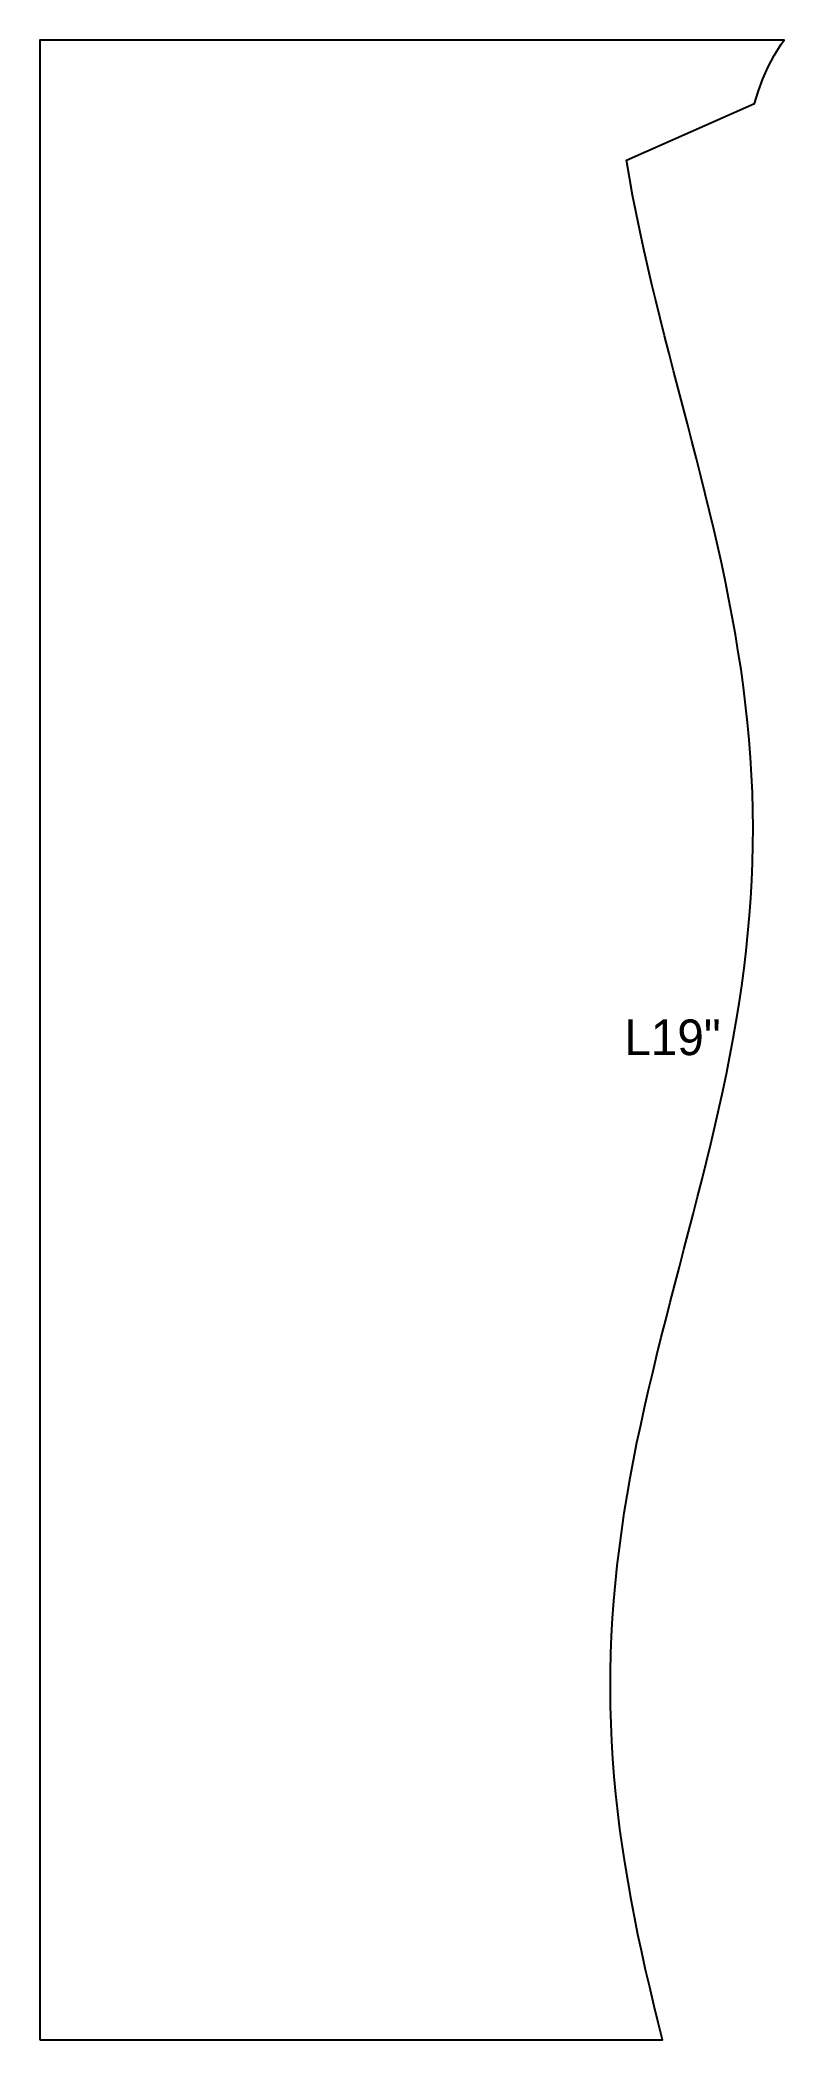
# Model space of a CAD drawing. Header units: inches. Extents: x 0 to 10.4, y 0 to 28.
import ezdxf
from ezdxf.enums import TextEntityAlignment as Align

# ---------------------------------------------------------------- set-up
doc = ezdxf.new("R2010")
doc.units = ezdxf.units.IN

msp = doc.modelspace()

# ---------------------------------------------------------------- linework, layer by layer
at = {"layer": 'OUTLINE'}
msp.add_lwpolyline([(0, 0), (8.731, 0), (8.669, 0.246), (8.609, 0.492), (8.551, 0.739), (8.494, 0.985), (8.439, 1.231), (8.387, 1.477), (8.338, 1.724), (8.291, 1.97), (8.247, 2.216), (8.206, 2.462), (8.168, 2.709), (8.134, 2.955), (8.104, 3.201), (8.077, 3.447), (8.054, 3.693), (8.035, 3.94), (8.02, 4.186), (8.009, 4.432), (8.003, 4.678), (8, 4.925), (8.002, 5.171), (8.007, 5.417), (8.017, 5.663), (8.031, 5.91), (8.049, 6.156), (8.071, 6.402), (8.096, 6.648), (8.126, 6.894), (8.159, 7.141), (8.195, 7.387), (8.235, 7.633), (8.278, 7.879), (8.325, 8.126), (8.373, 8.372), (8.425, 8.618), (8.479, 8.864), (8.535, 9.111), (8.593, 9.357), (8.653, 9.603), (8.714, 9.849), (8.776, 10.095), (8.839, 10.342), (8.903, 10.588), (8.968, 10.834), (9.032, 11.08), (9.096, 11.327), (9.16, 11.573), (9.223, 11.819), (9.286, 12.065), (9.347, 12.312), (9.407, 12.558), (9.465, 12.804), (9.521, 13.05), (9.575, 13.296), (9.626, 13.543), (9.675, 13.789), (9.721, 14.035), (9.764, 14.281), (9.804, 14.528), (9.841, 14.774), (9.874, 15.02), (9.903, 15.266), (9.929, 15.513), (9.951, 15.759), (9.969, 16.005), (9.983, 16.251), (9.993, 16.497), (9.998, 16.744), (10, 16.99), (9.997, 17.236), (9.991, 17.482), (9.98, 17.729), (9.965, 17.975), (9.946, 18.221), (9.923, 18.467), (9.896, 18.714), (9.866, 18.96), (9.832, 19.206), (9.794, 19.452), (9.754, 19.698), (9.71, 19.945), (9.663, 20.191), (9.613, 20.437), (9.561, 20.683), (9.506, 20.93), (9.45, 21.176), (9.391, 21.422), (9.331, 21.668), (9.27, 21.915), (9.207, 22.161), (9.144, 22.407), (9.08, 22.653), (9.015, 22.899), (8.951, 23.146), (8.887, 23.392), (8.823, 23.638), (8.76, 23.884), (8.698, 24.131), (8.637, 24.377), (8.578, 24.623), (8.52, 24.869), (8.465, 25.116), (8.411, 25.362), (8.361, 25.608), (8.312, 25.854), (8.267, 26.101), (8.225, 26.347), (10.021, 27.141), (10.075, 27.316), (10.139, 27.487), (10.214, 27.653), (10.299, 27.815), (10.394, 27.971), (10.435, 28.03), (0, 28.03)], close=True, dxfattribs=at)

# ---------------------------------------------------------------- texts
at = {"layer": 'LABELS'}
msp.add_text('L19"', height=0.5, dxfattribs=at).set_placement((8.871, 14.053), align=Align.MIDDLE_CENTER)

doc.saveas('drawing.dxf')
